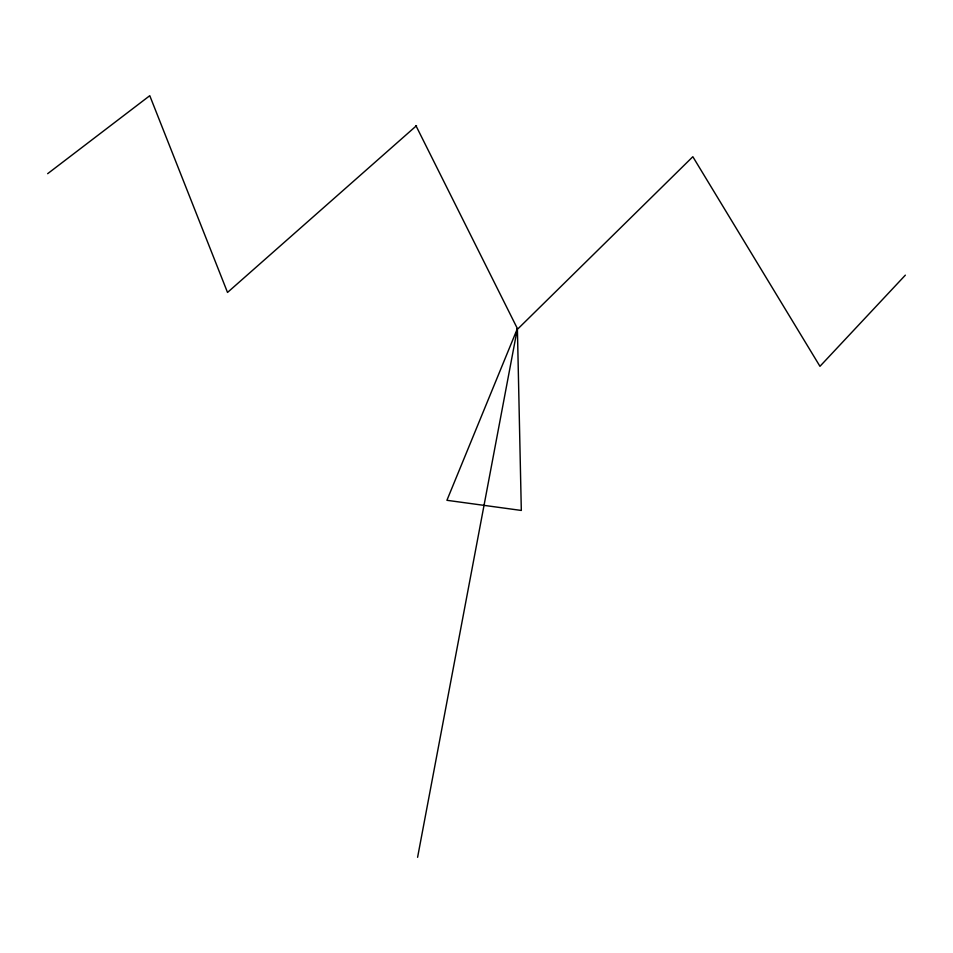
<?xml version="1.0" encoding="UTF-8"?>
<svg xmlns="http://www.w3.org/2000/svg" width="953" height="953" viewBox="0 0 953 953"><rect width="100%" height="100%" fill="white"/><g stroke="black" fill="none" stroke-linecap="round" stroke-linejoin="round"><path stroke-width="1.43" d="M417.593 857.307L517.396 328.582L415.901 125.593M905.35 275.155L819.961 366.321L692.843 156.709L518.087 328.678M416.521 125.665L227.517 292.44L149.776 95.693L47.65 173.684M517.396 328.582L446.921 500.301L521.315 510.451L517.396 328.582"/></g></svg>
